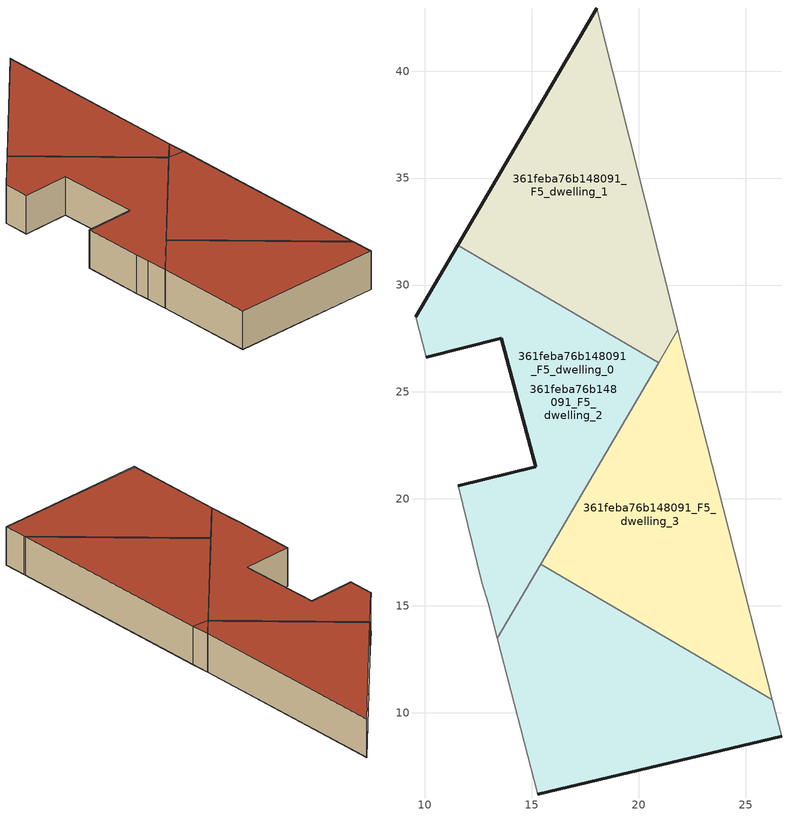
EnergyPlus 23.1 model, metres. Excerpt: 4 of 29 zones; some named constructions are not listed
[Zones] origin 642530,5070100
361feba76b148091_F5_dwelling_0
 floor to 361feba76b148091_F4_dwelling_2 (EU_floor_Construction): 26.68,8.9 26.24,10.61 15.41,16.95 13.39,13.49 15.27,6.2 z15
 floor to 361feba76b148091_F4_dwelling_0 (EU_floor_Construction): 13.39,13.49 20.92,26.37 11.53,31.86 9.58,28.52 10.07,26.62 13.57,27.52 15.17,21.51 11.57,20.62 12.67,16.11 12.97,15.11 z15
 wall outside (EU_wall_Construction): 26.68,8.9 15.27,6.2 z15:18
 wall adiabatic (EU_wall_Construction): 15.27,6.2 13.39,13.49 / 26.24,10.61 26.68,8.9 z15:18
 wall to 361feba76b148091_F5_dwelling_1 (EU_wall_Construction): 15.41,16.95 26.24,10.61 z15:18
 wall to 361feba76b148091_F5_dwelling_2 (EU_wall_Construction): 13.39,13.49 15.41,16.95 z15:18
 roof outside (EU_roof_Construction): 20.92,26.37 13.39,13.49 12.97,15.11 12.67,16.11 11.57,20.62 15.17,21.51 13.57,27.52 10.07,26.62 9.58,28.52 11.53,31.86 z18; 26.24,10.61 26.68,8.9 15.27,6.2 13.39,13.49 15.41,16.95 z18
361feba76b148091_F5_dwelling_1
 floor to 361feba76b148091_F4_dwelling_1 (EU_floor_Construction): 22.18,26.52 21.83,27.91 20.92,26.37 z15; 20.92,26.37 21.83,27.91 18.03,42.95 11.53,31.86 z15; 13.39,13.49 20.92,26.37 11.53,31.86 9.58,28.52 10.07,26.62 13.57,27.52 15.17,21.51 11.57,20.62 12.67,16.11 12.97,15.11 z15; 13.39,13.49 15.63,16.82 15.41,16.95 z15; 26.24,10.61 22.18,26.52 15.63,16.82 z15; 15.63,16.82 22.18,26.52 20.92,26.37 15.41,16.95 z15
 wall adiabatic (EU_wall_Construction): 21.83,27.91 22.18,26.52 26.24,10.61 z15:18
 wall to 361feba76b148091_F5_dwelling_3 (EU_wall_Construction): 20.92,26.37 21.83,27.91 z15:18
 wall to 361feba76b148091_F5_dwelling_2 (EU_wall_Construction): 15.41,16.95 20.92,26.37 z15:18
 roof outside (EU_roof_Construction): 20.92,26.37 13.39,13.49 12.97,15.11 12.67,16.11 11.57,20.62 15.17,21.51 13.57,27.52 10.07,26.62 9.58,28.52 11.53,31.86 z18; 22.18,26.52 26.24,10.61 15.41,16.95 20.92,26.37 z18; 18.03,42.95 21.83,27.91 20.92,26.37 11.53,31.86 z18; 21.83,27.91 22.18,26.52 20.92,26.37 z18
361feba76b148091_F5_dwelling_2
 floor to 361feba76b148091_F4_dwelling_2 (EU_floor_Construction): 13.39,13.49 20.92,26.37 11.53,31.86 9.58,28.52 10.07,26.62 13.57,27.52 15.17,21.51 11.57,20.62 12.67,16.11 12.97,15.11 z15; 15.63,16.82 22.18,26.52 20.92,26.37 15.41,16.95 z15
 floor adiabatic (EU_floor_Construction): 13.39,13.49 15.63,16.82 15.41,16.95 z15; 26.68,8.9 26.24,10.61 15.63,16.82 13.39,13.49 15.27,6.2 z15; 15.41,16.95 20.92,26.37 22.18,26.52 21.83,27.91 z15
 wall outside (EU_wall_Construction): 9.58,28.52 11.53,31.86 / 11.57,20.62 15.17,21.51 13.57,27.52 10.07,26.62 z15:18
 wall adiabatic (EU_wall_Construction): 13.39,13.49 12.97,15.11 12.67,16.11 11.57,20.62 / 10.07,26.62 9.58,28.52 z15:18
 wall to 361feba76b148091_F5_dwelling_3 (EU_wall_Construction): 11.53,31.86 20.92,26.37 z15:18
 roof outside (EU_roof_Construction): 20.92,26.37 13.39,13.49 12.97,15.11 12.67,16.11 11.57,20.62 15.17,21.51 13.57,27.52 10.07,26.62 9.58,28.52 11.53,31.86 z18; 26.24,10.61 26.68,8.9 15.27,6.2 13.39,13.49 15.41,16.95 z18; 22.18,26.52 26.24,10.61 15.41,16.95 20.92,26.37 z18; 21.83,27.91 22.18,26.52 20.92,26.37 z18
361feba76b148091_F5_dwelling_3
 floor to 361feba76b148091_F4_dwelling_3 (EU_floor_Construction): 20.92,26.37 21.83,27.91 18.03,42.95 11.53,31.86 z15; 26.24,10.61 22.18,26.52 21.83,27.91 15.41,16.95 z15
 wall outside (EU_wall_Construction): 11.53,31.86 18.03,42.95 z15:18
 wall adiabatic (EU_wall_Construction): 18.03,42.95 21.83,27.91 z15:18
 roof outside (EU_roof_Construction): 22.18,26.52 26.24,10.61 15.41,16.95 21.83,27.91 z18; 18.03,42.95 21.83,27.91 20.92,26.37 11.53,31.86 z18
[HVACTEMPLATE:THERMOSTAT] Constant Heating Setpoint=20; Constant Cooling Setpoint=50
EU_HeatOnly_361feba76b148091_F0_dwelling_0; EU_HeatOnly_361feba76b148091_F0_dwelling_1; EU_HeatOnly_361feba76b148091_F0_dwelling_2; EU_HeatOnly_361feba76b148091_F0_dwelling_3; EU_HeatOnly_361feba76b148091_F0_dwelling_4; EU_HeatOnly_361feba76b148091_F1_dwelling_0; EU_HeatOnly_361feba76b148091_F1_dwelling_1; EU_HeatOnly_361feba76b148091_F1_dwelling_2; EU_HeatOnly_361feba76b148091_F1_dwelling_3; EU_HeatOnly_361feba76b148091_F1_dwelling_4; EU_HeatOnly_361feba76b148091_F2_dwelling_0; EU_HeatOnly_361feba76b148091_F2_dwelling_1; EU_HeatOnly_361feba76b148091_F2_dwelling_2; EU_HeatOnly_361feba76b148091_F2_dwelling_3; EU_HeatOnly_361feba76b148091_F2_dwelling_4; EU_HeatOnly_361feba76b148091_F3_dwelling_0; EU_HeatOnly_361feba76b148091_F3_dwelling_1; EU_HeatOnly_361feba76b148091_F3_dwelling_2; EU_HeatOnly_361feba76b148091_F3_dwelling_3; EU_HeatOnly_361feba76b148091_F3_dwelling_4; EU_HeatOnly_361feba76b148091_F4_dwelling_0; EU_HeatOnly_361feba76b148091_F4_dwelling_1; EU_HeatOnly_361feba76b148091_F4_dwelling_2; EU_HeatOnly_361feba76b148091_F4_dwelling_3; EU_HeatOnly_361feba76b148091_F4_dwelling_4; EU_HeatOnly_361feba76b148091_F5_dwelling_0; EU_HeatOnly_361feba76b148091_F5_dwelling_1; EU_HeatOnly_361feba76b148091_F5_dwelling_2; EU_HeatOnly_361feba76b148091_F5_dwelling_3
[SCHEDULE:CONSTANT]
Name | Hourly Value
EU_AlwaysOn | 1
EU_CoolingOff | 0
[SCHEDULE:FILE] Column Number=1; Rows to Skip at Top=0; Number of Hours of Data=8760; Column Separator=Comma; Interpolate to Timestep=No; Minutes per Item=60; Adjust Schedule for Daylight Savings=Yes
Name | File
EU_Step8_GainSchedule_361feba76b148091_F4_dwelling_3_f000 | ../../schedules/361feba76b148091/361feba76b148091_F4_dwelling_3_f000_gain.csv
EU_Step8_GainSchedule_361feba76b148091_F4_dwelling_4_f000 | ../../schedules/361feba76b148091/361feba76b148091_F4_dwelling_4_f000_gain.csv
EU_Step8_GainSchedule_361feba76b148091_F5_dwelling_0_f000 | ../../schedules/361feba76b148091/361feba76b148091_F5_dwelling_0_f000_gain.csv
EU_Step8_GainSchedule_361feba76b148091_F5_dwelling_1_f000 | ../../schedules/361feba76b148091/361feba76b148091_F5_dwelling_1_f000_gain.csv
EU_Step8_GainSchedule_361feba76b148091_F5_dwelling_2_f000 | ../../schedules/361feba76b148091/361feba76b148091_F5_dwelling_2_f000_gain.csv
EU_Step8_GainSchedule_361feba76b148091_F5_dwelling_3_f000 | ../../schedules/361feba76b148091/361feba76b148091_F5_dwelling_3_f000_gain.csv
